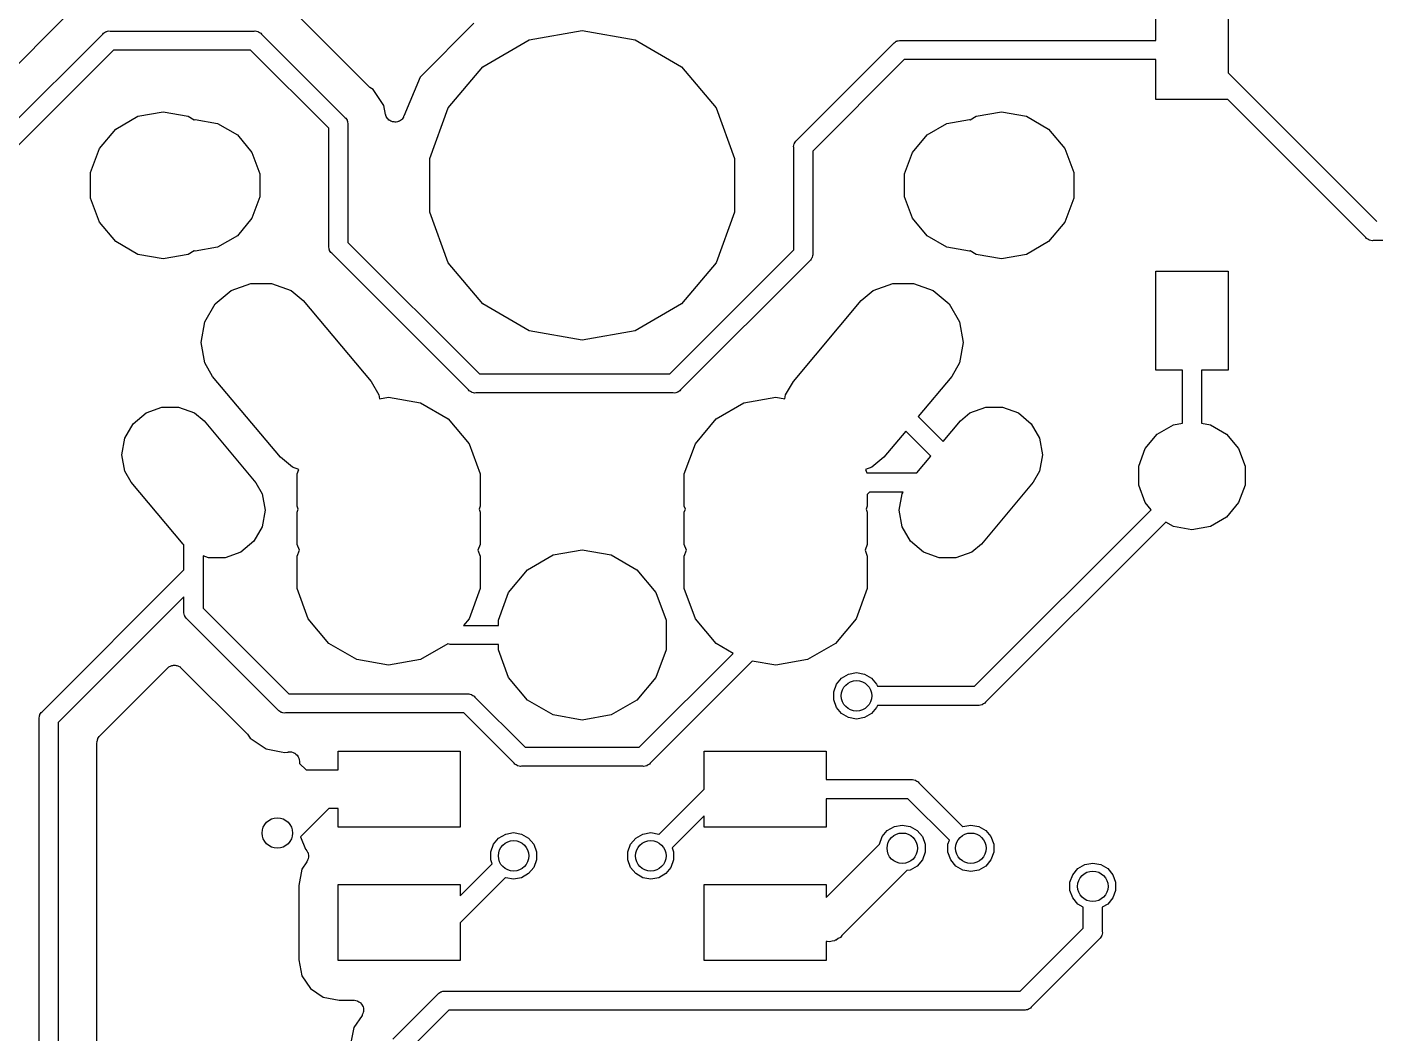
# Model space of a CAD drawing. Extents: x 61 to 194, y -153 to -61.
# Drawn here: x 119.71 to 137.4, y -81.13 to -67.92 of the extents above; entities that cross this region are included whole.
import ezdxf

# ---------------------------------------------------------------- set-up
doc = ezdxf.new("R2010")
doc.units = 0
doc.header["$MEASUREMENT"] = 0
doc.layers.add('BLACK', color=7, linetype='CONTINUOUS')

msp = doc.modelspace()

# ---------------------------------------------------------------- linework, layer by layer
at = {"layer": 'BLACK', "linetype": 'CONTINUOUS'}
for p, q in [((120.299, -67.7053), (119.275, -68.7298)), ((124.195, -68.6995), (123.201, -67.7053)), ((134.525, -68.1), (134.525, -67.575)), ((135.475, -67.575), (135.475, -68.5232)), ((125.579, -67.8738), (124.874, -68.5793)), ((119.448, -69.275), (120.708, -68.0155)), ((120.708, -68.0155), (120.718, -68.0028)), ((120.718, -68.0028), (120.733, -67.9945)), ((120.733, -67.9945), (120.746, -67.985)), ((120.746, -67.985), (120.752, -67.9835)), ((120.752, -67.9835), (120.757, -67.9807)), ((120.757, -67.9807), (120.773, -67.9778)), ((120.773, -67.9778), (120.789, -67.9736)), ((120.789, -67.9736), (120.805, -67.975)), ((120.805, -67.975), (122.695, -67.975)), ((122.695, -67.975), (122.711, -67.9736)), ((122.711, -67.9736), (122.727, -67.9778)), ((122.727, -67.9778), (122.743, -67.9807)), ((122.743, -67.9807), (122.748, -67.9835)), ((122.748, -67.9835), (122.754, -67.985)), ((122.754, -67.985), (122.767, -67.9945)), ((122.767, -67.9945), (122.782, -68.0028)), ((122.782, -68.0028), (122.792, -68.0155)), ((122.792, -68.0155), (123.885, -69.1078)), ((125.695, -68.4443), (126.305, -68.0916)), ((126.305, -68.0916), (127, -67.9691)), ((127, -67.9691), (127.695, -68.0916)), ((127.695, -68.0916), (128.305, -68.4443)), ((131.148, -68.1028), (131.164, -68.0986)), ((131.164, -68.0986), (131.18, -68.1)), ((131.18, -68.1), (134.525, -68.1)), ((120.852, -68.225), (119.592, -69.4845)), ((122.648, -68.225), (120.852, -68.225)), ((123.675, -69.2518), (122.648, -68.225)), ((129.815, -69.4077), (131.083, -68.1405)), ((131.083, -68.1405), (131.093, -68.1278)), ((131.093, -68.1278), (131.108, -68.1195)), ((131.108, -68.1195), (131.121, -68.11)), ((131.121, -68.11), (131.127, -68.1085)), ((131.127, -68.1085), (131.132, -68.1057)), ((131.132, -68.1057), (131.148, -68.1028)), ((125.241, -68.9846), (125.695, -68.4443)), ((128.305, -68.4443), (128.759, -68.9846)), ((131.227, -68.35), (130.025, -69.5518)), ((134.525, -68.35), (131.227, -68.35)), ((134.525, -68.875), (134.525, -68.35)), ((124.874, -68.5793), (124.661, -69.0926)), ((135.475, -68.5232), (137.427, -70.475)), ((124.205, -68.7066), (124.195, -68.6995)), ((124.214, -68.7153), (124.205, -68.7066)), ((124.256, -68.7436), (124.214, -68.7153)), ((124.396, -68.953), (124.256, -68.7436)), ((124.419, -69.0688), (124.396, -68.953)), ((125, -69.6473), (125.241, -68.9846)), ((128.759, -68.9846), (129, -69.6473)), ((135.473, -68.875), (134.525, -68.875)), ((137.283, -70.6845), (135.473, -68.875)), ((120.88, -69.261), (121.17, -69.0935)), ((121.17, -69.0935), (121.5, -69.0353)), ((121.5, -69.0353), (121.83, -69.0935)), ((121.83, -69.0935), (121.909, -69.1389)), ((121.909, -69.1389), (121.92, -69.1369)), ((121.92, -69.1369), (122.215, -69.1889)), ((123.885, -69.1078), (123.897, -69.1184)), ((123.897, -69.1184), (123.906, -69.1328)), ((123.906, -69.1328), (123.915, -69.1464)), ((123.915, -69.1464), (123.916, -69.1517)), ((123.916, -69.1517), (123.919, -69.1566)), ((123.919, -69.1566), (123.922, -69.1729)), ((124.422, -69.0753), (124.419, -69.0688)), ((124.423, -69.0822), (124.422, -69.0753)), ((124.43, -69.0957), (124.423, -69.0822)), ((124.435, -69.1099), (124.43, -69.0957)), ((124.44, -69.1152), (124.435, -69.1099)), ((124.443, -69.1214), (124.44, -69.1152)), ((124.454, -69.1316), (124.443, -69.1214)), ((124.464, -69.1431), (124.454, -69.1316)), ((124.47, -69.1464), (124.464, -69.1431)), ((124.476, -69.1512), (124.47, -69.1464)), ((124.49, -69.157), (124.476, -69.1512)), ((124.503, -69.1643), (124.49, -69.157)), ((124.59, -69.1624), (124.575, -69.1654)), ((124.596, -69.1588), (124.59, -69.1624)), ((124.603, -69.1567), (124.596, -69.1588)), ((124.615, -69.1474), (124.603, -69.1567)), ((124.628, -69.1395), (124.615, -69.1474)), ((124.632, -69.1341), (124.628, -69.1395)), ((124.638, -69.1298), (124.632, -69.1341)), ((124.646, -69.117), (124.638, -69.1298)), ((124.655, -69.1051), (124.646, -69.117)), ((124.657, -69.0985), (124.655, -69.1051)), ((124.661, -69.0926), (124.657, -69.0985)), ((131.785, -69.1889), (132.08, -69.1369)), ((132.08, -69.1369), (132.091, -69.1389)), ((132.091, -69.1389), (132.17, -69.0935)), ((132.17, -69.0935), (132.5, -69.0353)), ((132.5, -69.0353), (132.83, -69.0935)), ((132.83, -69.0935), (133.12, -69.261)), ((120.665, -69.5177), (120.88, -69.261)), ((122.215, -69.1889), (122.475, -69.3388)), ((122.475, -69.3388), (122.667, -69.5684)), ((123.675, -70.7946), (123.675, -69.2518)), ((123.922, -69.1729), (123.926, -69.1889)), ((123.926, -69.1889), (123.925, -69.2054)), ((123.925, -69.2054), (123.925, -70.7482)), ((124.51, -69.1654), (124.503, -69.1643)), ((124.516, -69.168), (124.51, -69.1654)), ((124.532, -69.1687), (124.516, -69.168)), ((124.547, -69.171), (124.532, -69.1687)), ((124.553, -69.1697), (124.547, -69.171)), ((124.56, -69.17), (124.553, -69.1697)), ((124.575, -69.1654), (124.56, -69.17)), ((131.333, -69.5684), (131.525, -69.3388)), ((131.525, -69.3388), (131.785, -69.1889)), ((133.12, -69.261), (133.335, -69.5177)), ((120.55, -69.8325), (120.665, -69.5177)), ((129.774, -69.4889), (129.778, -69.4729)), ((129.775, -69.5054), (129.774, -69.4889)), ((129.775, -70.8482), (129.775, -69.5054)), ((129.778, -69.4729), (129.781, -69.4566)), ((129.781, -69.4566), (129.784, -69.4518)), ((129.784, -69.4518), (129.785, -69.4464)), ((129.785, -69.4464), (129.794, -69.4328)), ((129.794, -69.4328), (129.803, -69.4184)), ((129.803, -69.4184), (129.815, -69.4077)), ((133.335, -69.5177), (133.45, -69.8325)), ((122.667, -69.5684), (122.77, -69.8501)), ((125, -70.3527), (125, -69.6473)), ((129, -69.6473), (129, -70.3527)), ((130.025, -69.5518), (130.025, -70.8946)), ((131.23, -69.8501), (131.333, -69.5684)), ((120.55, -70.1675), (120.55, -69.8325)), ((122.77, -69.8501), (122.77, -70.1499)), ((131.23, -70.1499), (131.23, -69.8501)), ((133.45, -69.8325), (133.45, -70.1675)), ((120.665, -70.4823), (120.55, -70.1675)), ((122.77, -70.1499), (122.667, -70.4316)), ((131.333, -70.4316), (131.23, -70.1499)), ((133.45, -70.1675), (133.335, -70.4823)), ((125.241, -71.0154), (125, -70.3527)), ((129, -70.3527), (128.759, -71.0154)), ((120.88, -70.739), (120.665, -70.4823)), ((122.667, -70.4316), (122.475, -70.6612)), ((131.525, -70.6612), (131.333, -70.4316)), ((133.335, -70.4823), (133.12, -70.739)), ((121.17, -70.9065), (120.88, -70.739)), ((122.475, -70.6612), (122.215, -70.8111)), ((123.925, -70.7482), (125.652, -72.475)), ((131.785, -70.8111), (131.525, -70.6612)), ((133.12, -70.739), (132.83, -70.9065)), ((137.293, -70.6972), (137.283, -70.6845)), ((137.308, -70.7055), (137.293, -70.6972)), ((137.321, -70.715), (137.308, -70.7055)), ((137.327, -70.7165), (137.321, -70.715)), ((137.332, -70.7193), (137.327, -70.7165)), ((137.348, -70.7222), (137.332, -70.7193)), ((137.364, -70.7264), (137.348, -70.7222)), ((137.38, -70.725), (137.364, -70.7264)), ((142.148, -70.725), (137.38, -70.725)), ((121.5, -70.9647), (121.17, -70.9065)), ((121.83, -70.9065), (121.5, -70.9647)), ((121.909, -70.8611), (121.83, -70.9065)), ((121.92, -70.8631), (121.909, -70.8611)), ((122.215, -70.8111), (121.92, -70.8631)), ((123.674, -70.8111), (123.675, -70.7946)), ((123.678, -70.8271), (123.674, -70.8111)), ((123.681, -70.8434), (123.678, -70.8271)), ((123.684, -70.8482), (123.681, -70.8434)), ((123.685, -70.8536), (123.684, -70.8482)), ((123.694, -70.8672), (123.685, -70.8536)), ((123.703, -70.8816), (123.694, -70.8672)), ((123.715, -70.8923), (123.703, -70.8816)), ((125.508, -72.6845), (123.715, -70.8923)), ((128.148, -72.475), (129.775, -70.8482)), ((130.022, -70.9271), (130.019, -70.9434)), ((130.026, -70.9111), (130.022, -70.9271)), ((130.025, -70.8946), (130.026, -70.9111)), ((132.08, -70.8631), (131.785, -70.8111)), ((132.091, -70.8611), (132.08, -70.8631)), ((132.17, -70.9065), (132.091, -70.8611)), ((132.5, -70.9647), (132.17, -70.9065)), ((132.83, -70.9065), (132.5, -70.9647)), ((125.695, -71.5557), (125.241, -71.0154)), ((129.985, -70.9922), (128.292, -72.6845)), ((128.759, -71.0154), (128.305, -71.5557)), ((129.997, -70.9816), (129.985, -70.9922)), ((130.006, -70.9672), (129.997, -70.9816)), ((130.015, -70.9536), (130.006, -70.9672)), ((130.016, -70.9483), (130.015, -70.9536)), ((130.019, -70.9434), (130.016, -70.9483)), ((122.395, -71.3797), (122.652, -71.2862)), ((122.652, -71.2862), (122.925, -71.2862)), ((122.925, -71.2862), (123.182, -71.3797)), ((130.818, -71.3797), (131.075, -71.2862)), ((131.075, -71.2862), (131.348, -71.2862)), ((131.348, -71.2862), (131.605, -71.3797)), ((134.525, -72.425), (134.525, -71.125)), ((134.525, -71.125), (135.475, -71.125)), ((135.475, -71.125), (135.475, -72.425)), ((122.185, -71.5554), (122.395, -71.3797)), ((123.182, -71.3797), (123.338, -71.5111)), ((130.662, -71.5111), (130.818, -71.3797)), ((131.605, -71.3797), (131.815, -71.5554)), ((122.049, -71.7921), (122.185, -71.5554)), ((123.338, -71.5111), (124.229, -72.5726)), ((126.305, -71.9084), (125.695, -71.5557)), ((128.305, -71.5557), (127.695, -71.9084)), ((129.771, -72.5726), (130.662, -71.5111)), ((131.815, -71.5554), (131.951, -71.7921)), ((122.001, -72.0612), (122.049, -71.7921)), ((131.951, -71.7921), (131.999, -72.0612)), ((127, -72.0309), (126.305, -71.9084)), ((127.695, -71.9084), (127, -72.0309)), ((122.049, -72.3304), (122.001, -72.0612)), ((131.999, -72.0612), (131.951, -72.3304)), ((122.151, -72.5074), (122.049, -72.3304)), ((131.951, -72.3304), (131.849, -72.5074)), ((123.042, -73.5689), (122.151, -72.5074)), ((125.652, -72.475), (128.148, -72.475)), ((131.849, -72.5074), (131.409, -73.032)), ((134.875, -72.425), (134.525, -72.425)), ((134.875, -73.1228), (134.875, -72.425)), ((135.475, -72.425), (135.125, -72.425)), ((135.125, -72.425), (135.125, -73.1228)), ((124.229, -72.5726), (124.331, -72.7496)), ((125.518, -72.6972), (125.508, -72.6845)), ((125.533, -72.7055), (125.518, -72.6972)), ((128.282, -72.6972), (128.267, -72.7055)), ((128.292, -72.6845), (128.282, -72.6972)), ((129.669, -72.7496), (129.771, -72.5726)), ((124.331, -72.7496), (124.341, -72.8025)), ((124.341, -72.8025), (124.46, -72.7815)), ((124.46, -72.7815), (124.877, -72.855)), ((124.877, -72.855), (125.243, -73.0666)), ((125.546, -72.715), (125.533, -72.7055)), ((125.552, -72.7165), (125.546, -72.715)), ((125.557, -72.7193), (125.552, -72.7165)), ((125.573, -72.7222), (125.557, -72.7193)), ((125.589, -72.7264), (125.573, -72.7222)), ((125.605, -72.725), (125.589, -72.7264)), ((128.195, -72.725), (125.605, -72.725)), ((128.211, -72.7264), (128.195, -72.725)), ((128.227, -72.7222), (128.211, -72.7264)), ((128.243, -72.7193), (128.227, -72.7222)), ((128.248, -72.7165), (128.243, -72.7193)), ((128.254, -72.715), (128.248, -72.7165)), ((128.267, -72.7055), (128.254, -72.715)), ((128.757, -73.0666), (129.123, -72.855)), ((129.123, -72.855), (129.54, -72.7815)), ((129.54, -72.7815), (129.659, -72.8025)), ((129.659, -72.8025), (129.669, -72.7496)), ((121.109, -73.1282), (121.277, -72.9865)), ((121.277, -72.9865), (121.484, -72.9111)), ((121.484, -72.9111), (121.705, -72.9111)), ((121.705, -72.9111), (121.912, -72.9865)), ((121.912, -72.9865), (122.038, -73.0925)), ((131.409, -73.032), (131.737, -73.3602)), ((131.962, -73.0925), (132.088, -72.9865)), ((132.088, -72.9865), (132.295, -72.9111)), ((132.295, -72.9111), (132.516, -72.9111)), ((132.516, -72.9111), (132.723, -72.9865)), ((132.723, -72.9865), (132.891, -73.1282)), ((120.998, -73.3191), (121.109, -73.1282)), ((122.038, -73.0925), (122.719, -73.904)), ((125.243, -73.0666), (125.515, -73.3907)), ((128.485, -73.3907), (128.757, -73.0666)), ((131.248, -73.2243), (130.958, -73.5689)), ((131.576, -73.5525), (131.248, -73.2243)), ((131.737, -73.3602), (131.962, -73.0925)), ((132.891, -73.1282), (133.002, -73.3191)), ((134.544, -73.2667), (134.757, -73.1435)), ((134.757, -73.1435), (134.875, -73.1228)), ((135.125, -73.1228), (135.243, -73.1435)), ((135.243, -73.1435), (135.456, -73.2667)), ((120.96, -73.5361), (120.998, -73.3191)), ((125.515, -73.3907), (125.66, -73.7884)), ((128.34, -73.7884), (128.485, -73.3907)), ((133.002, -73.3191), (133.04, -73.5361)), ((134.386, -73.4554), (134.544, -73.2667)), ((135.456, -73.2667), (135.614, -73.4554)), ((120.998, -73.7532), (120.96, -73.5361)), ((123.198, -73.7003), (123.042, -73.5689)), ((130.958, -73.5689), (130.802, -73.7003)), ((131.389, -73.775), (131.576, -73.5525)), ((133.04, -73.5361), (133.002, -73.7532)), ((134.302, -73.6868), (134.386, -73.4554)), ((135.614, -73.4554), (135.698, -73.6868)), ((121.081, -73.896), (120.998, -73.7532)), ((123.281, -73.7304), (123.198, -73.7003)), ((123.26, -73.7884), (123.281, -73.7304)), ((130.802, -73.7003), (130.719, -73.7304)), ((130.719, -73.7304), (130.735, -73.775)), ((133.002, -73.7532), (132.919, -73.896)), ((134.302, -73.9332), (134.302, -73.6868)), ((135.698, -73.6868), (135.698, -73.9332)), ((121.762, -74.7075), (121.081, -73.896)), ((122.719, -73.904), (122.802, -74.0468)), ((123.26, -74.2116), (123.26, -73.7884)), ((125.66, -73.7884), (125.66, -74.2116)), ((128.34, -74.2116), (128.34, -73.7884)), ((130.735, -73.775), (131.389, -73.775)), ((132.919, -73.896), (132.238, -74.7075)), ((134.386, -74.1646), (134.302, -73.9332)), ((135.698, -73.9332), (135.614, -74.1646)), ((122.802, -74.0468), (122.84, -74.2639)), ((130.772, -74.025), (130.74, -74.0568)), ((130.74, -74.0568), (130.74, -74.2116)), ((131.211, -74.025), (130.772, -74.025)), ((131.16, -74.2639), (131.198, -74.0468)), ((131.198, -74.0468), (131.211, -74.025)), ((122.84, -74.2639), (122.802, -74.4809)), ((123.274, -74.25), (123.26, -74.2116)), ((123.26, -74.2884), (123.274, -74.25)), ((123.26, -74.7116), (123.26, -74.2884)), ((125.66, -74.2116), (125.646, -74.25)), ((125.646, -74.25), (125.66, -74.2884)), ((125.66, -74.2884), (125.66, -74.7116)), ((128.354, -74.25), (128.34, -74.2116)), ((128.34, -74.2884), (128.354, -74.25)), ((128.34, -74.7116), (128.34, -74.2884)), ((130.74, -74.2116), (130.726, -74.25)), ((130.726, -74.25), (130.74, -74.2884)), ((130.74, -74.2884), (130.74, -74.7116)), ((131.198, -74.4809), (131.16, -74.2639)), ((132.148, -76.575), (134.465, -74.2586)), ((134.465, -74.2586), (134.386, -74.1646)), ((135.614, -74.1646), (135.456, -74.3533)), ((134.658, -74.419), (132.292, -76.7845)), ((134.757, -74.4765), (134.658, -74.419)), ((135.456, -74.3533), (135.243, -74.4765)), ((122.802, -74.4809), (122.691, -74.6718)), ((131.309, -74.6718), (131.198, -74.4809)), ((135, -74.5193), (134.757, -74.4765)), ((135.243, -74.4765), (135, -74.5193)), ((121.775, -74.7187), (121.762, -74.7075)), ((121.775, -75.0482), (121.775, -74.7187)), ((122.523, -74.8135), (122.316, -74.8889)), ((122.691, -74.6718), (122.523, -74.8135)), ((123.289, -74.79), (123.26, -74.7116)), ((123.26, -74.8684), (123.289, -74.79)), ((125.66, -74.7116), (125.631, -74.79)), ((125.631, -74.79), (125.66, -74.8684)), ((126.618, -74.8504), (127, -74.783)), ((127, -74.783), (127.382, -74.8504)), ((128.369, -74.79), (128.34, -74.7116)), ((128.34, -74.8684), (128.369, -74.79)), ((130.74, -74.7116), (130.711, -74.79)), ((130.711, -74.79), (130.74, -74.8684)), ((131.477, -74.8135), (131.309, -74.6718)), ((131.684, -74.8889), (131.477, -74.8135)), ((132.112, -74.8135), (131.905, -74.8889)), ((132.238, -74.7075), (132.112, -74.8135)), ((122.095, -74.8889), (122.025, -74.8633)), ((122.025, -74.8633), (122.025, -75.0946)), ((122.316, -74.8889), (122.095, -74.8889)), ((123.26, -75.2916), (123.26, -74.8684)), ((125.66, -74.8684), (125.66, -75.2916)), ((126.282, -75.0444), (126.618, -74.8504)), ((127.382, -74.8504), (127.718, -75.0444)), ((128.34, -75.2916), (128.34, -74.8684)), ((130.74, -74.8684), (130.74, -75.2916)), ((131.905, -74.8889), (131.684, -74.8889)), ((119.915, -76.9077), (121.775, -75.0482)), ((122.025, -75.0946), (122.026, -75.1111)), ((122.026, -75.1111), (122.025, -75.1165)), ((122.025, -75.1165), (122.025, -75.5482)), ((126.033, -75.3415), (126.282, -75.0444)), ((127.718, -75.0444), (127.967, -75.3415)), ((123.405, -75.6893), (123.26, -75.2916)), ((125.66, -75.2916), (125.515, -75.6893)), ((125.9, -75.706), (126.033, -75.3415)), ((127.967, -75.3415), (128.1, -75.706)), ((128.485, -75.6893), (128.34, -75.2916)), ((130.74, -75.2916), (130.595, -75.6893)), ((121.775, -75.4018), (120.125, -77.0518)), ((121.775, -75.5946), (121.775, -75.4018)), ((121.774, -75.6111), (121.775, -75.5946)), ((121.778, -75.6271), (121.774, -75.6111)), ((121.781, -75.6434), (121.778, -75.6271)), ((121.784, -75.6482), (121.781, -75.6434)), ((121.785, -75.6536), (121.784, -75.6482)), ((121.794, -75.6672), (121.785, -75.6536)), ((121.803, -75.6816), (121.794, -75.6672)), ((121.815, -75.6923), (121.803, -75.6816)), ((123.008, -76.8845), (121.815, -75.6923)), ((122.025, -75.5482), (123.152, -76.675)), ((123.677, -76.0134), (123.405, -75.6893)), ((125.515, -75.6893), (125.443, -75.775)), ((125.9, -75.775), (125.9, -75.706)), ((128.1, -75.706), (128.1, -76.094)), ((128.757, -76.0134), (128.485, -75.6893)), ((130.595, -75.6893), (130.323, -76.0134)), ((125.443, -75.775), (125.9, -75.775)), ((124.043, -76.225), (123.677, -76.0134)), ((125.235, -76.0183), (124.877, -76.225)), ((125.237, -76.0193), (125.235, -76.0183)), ((125.253, -76.0222), (125.237, -76.0193)), ((125.269, -76.0264), (125.253, -76.0222)), ((125.285, -76.025), (125.269, -76.0264)), ((125.9, -76.025), (125.285, -76.025)), ((125.9, -76.094), (125.9, -76.025)), ((128.981, -76.1427), (128.757, -76.0134)), ((130.323, -76.0134), (129.957, -76.225)), ((124.46, -76.2985), (124.043, -76.225)), ((124.877, -76.225), (124.46, -76.2985)), ((126.033, -76.4585), (125.9, -76.094)), ((127.748, -77.375), (128.981, -76.1427)), ((128.1, -76.094), (127.967, -76.4585)), ((129.957, -76.225), (129.54, -76.2985)), ((120.67, -77.225), (121.56, -76.335)), ((121.56, -76.335), (121.569, -76.3286)), ((121.569, -76.3286), (121.577, -76.3208)), ((121.577, -76.3208), (121.587, -76.3161)), ((121.587, -76.3161), (121.596, -76.3097)), ((121.596, -76.3097), (121.607, -76.3068)), ((121.607, -76.3068), (121.617, -76.3021)), ((121.617, -76.3021), (121.628, -76.3012)), ((121.628, -76.3012), (121.639, -76.2983)), ((121.639, -76.2983), (121.65, -76.2993)), ((121.65, -76.2993), (121.661, -76.2983)), ((121.661, -76.2983), (121.672, -76.3012)), ((121.672, -76.3012), (121.683, -76.3021)), ((121.683, -76.3021), (121.693, -76.3068)), ((121.693, -76.3068), (121.704, -76.3097)), ((121.704, -76.3097), (121.713, -76.3161)), ((121.713, -76.3161), (121.723, -76.3208)), ((121.723, -76.3208), (121.731, -76.3286)), ((121.731, -76.3286), (121.74, -76.335)), ((121.74, -76.335), (122.599, -77.1947)), ((129.232, -76.2443), (127.892, -77.5845)), ((129.54, -76.2985), (129.232, -76.2443)), ((130.404, -76.4666), (130.496, -76.4137)), ((130.496, -76.4137), (130.6, -76.3954)), ((130.6, -76.3954), (130.704, -76.4137)), ((130.704, -76.4137), (130.796, -76.4666)), ((126.282, -76.7556), (126.033, -76.4585)), ((127.967, -76.4585), (127.718, -76.7556)), ((130.3, -76.6471), (130.336, -76.5477)), ((130.336, -76.5477), (130.404, -76.4666)), ((130.796, -76.4666), (130.864, -76.5477)), ((130.864, -76.5477), (130.874, -76.575)), ((130.874, -76.575), (132.148, -76.575)), ((123.152, -76.675), (125.495, -76.675)), ((125.495, -76.675), (125.511, -76.6736)), ((125.511, -76.6736), (125.527, -76.6778)), ((125.527, -76.6778), (125.543, -76.6807)), ((125.543, -76.6807), (125.548, -76.6835)), ((125.548, -76.6835), (125.554, -76.685)), ((125.554, -76.685), (125.567, -76.6945)), ((125.567, -76.6945), (125.582, -76.7028)), ((125.582, -76.7028), (125.592, -76.7155)), ((125.592, -76.7155), (126.252, -77.375)), ((126.618, -76.9496), (126.282, -76.7556)), ((127.718, -76.7556), (127.382, -76.9496)), ((130.3, -76.7529), (130.3, -76.6471)), ((130.336, -76.8523), (130.3, -76.7529)), ((119.884, -76.9518), (119.885, -76.9464)), ((119.885, -76.9464), (119.894, -76.9328)), ((119.894, -76.9328), (119.903, -76.9184)), ((119.903, -76.9184), (119.915, -76.9077)), ((123.018, -76.8972), (123.008, -76.8845)), ((123.033, -76.9055), (123.018, -76.8972)), ((123.046, -76.915), (123.033, -76.9055)), ((123.052, -76.9165), (123.046, -76.915)), ((123.057, -76.9193), (123.052, -76.9165)), ((123.073, -76.9222), (123.057, -76.9193)), ((123.089, -76.9264), (123.073, -76.9222)), ((123.105, -76.925), (123.089, -76.9264)), ((125.448, -76.925), (123.105, -76.925)), ((126.108, -77.5845), (125.448, -76.925)), ((130.404, -76.9334), (130.336, -76.8523)), ((130.496, -76.9863), (130.404, -76.9334)), ((130.796, -76.9334), (130.704, -76.9863)), ((130.864, -76.8523), (130.796, -76.9334)), ((130.874, -76.825), (130.864, -76.8523)), ((132.195, -76.825), (130.874, -76.825)), ((132.211, -76.8264), (132.195, -76.825)), ((132.227, -76.8222), (132.211, -76.8264)), ((132.243, -76.8193), (132.227, -76.8222)), ((132.248, -76.8165), (132.243, -76.8193)), ((132.254, -76.815), (132.248, -76.8165)), ((132.267, -76.8055), (132.254, -76.815)), ((132.282, -76.7972), (132.267, -76.8055)), ((132.292, -76.7845), (132.282, -76.7972)), ((119.874, -76.9889), (119.878, -76.9729)), ((119.875, -77.0054), (119.874, -76.9889)), ((119.875, -90.9945), (119.875, -77.0054)), ((119.878, -76.9729), (119.881, -76.9566)), ((119.881, -76.9566), (119.884, -76.9518)), ((120.125, -77.0518), (120.125, -90.9482)), ((127, -77.017), (126.618, -76.9496)), ((127.382, -76.9496), (127, -77.017)), ((130.6, -77.0046), (130.496, -76.9863)), ((130.704, -76.9863), (130.6, -77.0046)), ((120.633, -77.3037), (120.638, -77.2877)), ((120.638, -77.2877), (120.641, -77.2714)), ((120.641, -77.2714), (120.643, -77.2665)), ((120.643, -77.2665), (120.645, -77.2611)), ((120.645, -77.2611), (120.654, -77.2475)), ((120.654, -77.2475), (120.663, -77.2332)), ((120.663, -77.2332), (120.667, -77.2296)), ((120.667, -77.2296), (120.67, -77.225)), ((122.599, -77.1947), (122.607, -77.2049)), ((122.607, -77.2049), (122.615, -77.2139)), ((122.615, -77.2139), (122.644, -77.2564)), ((122.644, -77.2564), (122.853, -77.3963)), ((120.634, -77.3093), (120.633, -77.3037)), ((120.633, -77.3148), (120.634, -77.3093)), ((120.633, -84.2966), (120.633, -77.3148)), ((122.853, -77.3963), (123.05, -77.4354)), ((123.05, -77.4354), (123.05, -77.4354)), ((123.05, -77.4354), (123.1, -77.4454)), ((123.1, -77.4454), (123.14, -77.4374)), ((123.14, -77.4374), (123.142, -77.4374)), ((123.142, -77.4374), (123.143, -77.4369)), ((123.143, -77.4369), (123.164, -77.4369)), ((123.164, -77.4369), (123.184, -77.4364)), ((123.184, -77.4364), (123.186, -77.4369)), ((123.186, -77.4369), (123.187, -77.4369)), ((123.187, -77.4369), (123.206, -77.444)), ((123.206, -77.444), (123.226, -77.4506)), ((123.226, -77.4506), (123.227, -77.4515)), ((123.227, -77.4515), (123.228, -77.452)), ((123.228, -77.452), (123.244, -77.4653)), ((123.244, -77.4653), (123.26, -77.4782)), ((123.8, -77.671), (123.8, -77.425)), ((123.8, -77.425), (125.4, -77.425)), ((125.4, -77.425), (125.4, -78.425)), ((126.252, -77.375), (127.748, -77.375)), ((128.6, -77.9232), (128.6, -77.425)), ((128.6, -77.425), (130.2, -77.425)), ((130.2, -77.425), (130.2, -77.8)), ((123.26, -77.4782), (123.261, -77.4794)), ((123.261, -77.4794), (123.262, -77.4803)), ((123.262, -77.4803), (123.273, -77.4983)), ((123.273, -77.4983), (123.283, -77.5159)), ((123.283, -77.5159), (123.284, -77.5173)), ((123.284, -77.5173), (123.284, -77.5185)), ((123.284, -77.5185), (123.288, -77.5389)), ((123.288, -77.5389), (123.292, -77.5592)), ((123.292, -77.5592), (123.292, -77.5606)), ((123.292, -77.5606), (123.292, -77.562)), ((123.292, -77.562), (123.292, -77.5866)), ((123.292, -77.5866), (123.376, -77.671)), ((126.118, -77.5972), (126.108, -77.5845)), ((126.133, -77.6055), (126.118, -77.5972)), ((126.146, -77.615), (126.133, -77.6055)), ((126.152, -77.6165), (126.146, -77.615)), ((126.157, -77.6193), (126.152, -77.6165)), ((126.173, -77.6222), (126.157, -77.6193)), ((126.189, -77.6264), (126.173, -77.6222)), ((126.205, -77.625), (126.189, -77.6264)), ((127.795, -77.625), (126.205, -77.625)), ((127.811, -77.6264), (127.795, -77.625)), ((127.827, -77.6222), (127.811, -77.6264)), ((127.843, -77.6193), (127.827, -77.6222)), ((127.848, -77.6165), (127.843, -77.6193)), ((127.854, -77.615), (127.848, -77.6165)), ((127.867, -77.6055), (127.854, -77.615)), ((127.882, -77.5972), (127.867, -77.6055)), ((127.892, -77.5845), (127.882, -77.5972)), ((123.376, -77.671), (123.8, -77.671)), ((130.2, -77.8), (131.32, -77.8)), ((131.32, -77.8), (131.336, -77.7986)), ((131.336, -77.7986), (131.352, -77.8028)), ((131.352, -77.8028), (131.368, -77.8057)), ((131.368, -77.8057), (131.373, -77.8085)), ((131.373, -77.8085), (131.379, -77.81)), ((131.379, -77.81), (131.392, -77.8195)), ((131.392, -77.8195), (131.407, -77.8278)), ((131.407, -77.8278), (131.417, -77.8405)), ((128.008, -78.5157), (128.6, -77.9232)), ((131.417, -77.8405), (131.992, -78.4157)), ((123.675, -78.179), (123.302, -78.5512)), ((123.8, -78.179), (123.675, -78.179)), ((123.8, -78.425), (123.8, -78.179)), ((131.273, -78.05), (130.2, -78.05)), ((130.2, -78.05), (130.2, -78.425)), ((131.819, -78.5955), (131.273, -78.05)), ((128.6, -78.2768), (128.181, -78.6955)), ((128.6, -78.425), (128.6, -78.2768)), ((125.4, -78.425), (123.8, -78.425)), ((125.904, -78.5666), (125.996, -78.5137)), ((125.996, -78.5137), (126.1, -78.4954)), ((126.1, -78.4954), (126.204, -78.5137)), ((126.204, -78.5137), (126.296, -78.5666)), ((127.704, -78.5666), (127.796, -78.5137)), ((127.796, -78.5137), (127.9, -78.4954)), ((127.9, -78.4954), (128.004, -78.5137)), ((128.004, -78.5137), (128.008, -78.5157)), ((130.2, -78.425), (128.6, -78.425)), ((130.936, -78.5477), (131.004, -78.4666)), ((131.004, -78.4666), (131.096, -78.4137)), ((131.096, -78.4137), (131.2, -78.3954)), ((131.2, -78.3954), (131.304, -78.4137)), ((131.304, -78.4137), (131.396, -78.4666)), ((131.396, -78.4666), (131.464, -78.5477)), ((131.992, -78.4157), (131.996, -78.4137)), ((131.996, -78.4137), (132.1, -78.3954)), ((132.1, -78.3954), (132.204, -78.4137)), ((132.204, -78.4137), (132.296, -78.4666)), ((132.296, -78.4666), (132.364, -78.5477)), ((123.302, -78.5512), (123.369, -78.7128)), ((123.369, -78.7128), (123.373, -78.7161)), ((125.8, -78.7471), (125.836, -78.6477)), ((125.836, -78.6477), (125.904, -78.5666)), ((126.296, -78.5666), (126.364, -78.6477)), ((126.364, -78.6477), (126.4, -78.7471)), ((127.6, -78.7471), (127.636, -78.6477)), ((127.636, -78.6477), (127.704, -78.5666)), ((128.181, -78.6955), (128.2, -78.7471)), ((130.2, -79.3464), (130.9, -78.6461)), ((130.9, -78.6461), (130.936, -78.5477)), ((131.464, -78.5477), (131.5, -78.6471)), ((131.5, -78.6471), (131.5, -78.7529)), ((131.8, -78.6471), (131.819, -78.5955)), ((131.8, -78.7529), (131.8, -78.6471)), ((132.364, -78.5477), (132.4, -78.6471)), ((132.4, -78.6471), (132.4, -78.7529)), ((123.388, -78.8765), (123.321, -78.9768)), ((123.373, -78.7161), (123.385, -78.7331)), ((123.385, -78.7331), (123.397, -78.7498)), ((123.397, -78.8576), (123.388, -78.8765)), ((123.397, -78.7498), (123.397, -78.7511)), ((123.397, -78.7511), (123.398, -78.7523)), ((123.406, -78.8388), (123.397, -78.8576)), ((123.398, -78.7523), (123.403, -78.7722)), ((123.403, -78.7722), (123.409, -78.7921)), ((123.408, -78.8155), (123.406, -78.8361)), ((123.406, -78.8361), (123.406, -78.8374)), ((123.406, -78.8374), (123.406, -78.8388)), ((123.409, -78.7949), (123.408, -78.8155)), ((123.409, -78.7921), (123.409, -78.7935)), ((123.409, -78.7935), (123.409, -78.7949)), ((125.8, -78.8529), (125.8, -78.7471)), ((125.819, -78.9045), (125.8, -78.8529)), ((126.4, -78.8529), (126.364, -78.9523)), ((126.4, -78.7471), (126.4, -78.8529)), ((127.6, -78.8529), (127.6, -78.7471)), ((127.636, -78.9523), (127.6, -78.8529)), ((128.2, -78.8529), (128.164, -78.9523)), ((128.2, -78.7471), (128.2, -78.8529)), ((131.464, -78.8523), (131.396, -78.9334)), ((131.5, -78.7529), (131.464, -78.8523)), ((131.836, -78.8523), (131.8, -78.7529)), ((131.904, -78.9334), (131.836, -78.8523)), ((132.364, -78.8523), (132.296, -78.9334)), ((132.4, -78.7529), (132.364, -78.8523)), ((123.321, -78.9768), (123.28, -79.1875)), ((125.4, -79.3232), (125.819, -78.9045)), ((126.296, -79.0334), (126.204, -79.0863)), ((126.364, -78.9523), (126.296, -79.0334)), ((127.704, -79.0334), (127.636, -78.9523)), ((127.796, -79.0863), (127.704, -79.0334)), ((128.096, -79.0334), (128.004, -79.0863)), ((128.164, -78.9523), (128.096, -79.0334)), ((131.259, -78.9942), (130.409, -79.8441)), ((131.304, -78.9863), (131.259, -78.9942)), ((131.396, -78.9334), (131.304, -78.9863)), ((131.996, -78.9863), (131.904, -78.9334)), ((132.1, -79.0046), (131.996, -78.9863)), ((132.204, -78.9863), (132.1, -79.0046)), ((132.296, -78.9334), (132.204, -78.9863)), ((133.4, -79.1471), (133.436, -79.0477)), ((133.436, -79.0477), (133.504, -78.9666)), ((133.504, -78.9666), (133.596, -78.9137)), ((133.596, -78.9137), (133.7, -78.8954)), ((133.7, -78.8954), (133.804, -78.9137)), ((133.804, -78.9137), (133.896, -78.9666)), ((133.896, -78.9666), (133.964, -79.0477)), ((133.964, -79.0477), (134, -79.1471)), ((123.28, -79.1875), (123.28, -80.1625)), ((123.8, -80.175), (123.8, -79.175)), ((123.8, -79.175), (125.4, -79.175)), ((125.992, -79.0843), (125.4, -79.6768)), ((125.4, -79.175), (125.4, -79.3232)), ((125.996, -79.0863), (125.992, -79.0843)), ((126.1, -79.1046), (125.996, -79.0863)), ((126.204, -79.0863), (126.1, -79.1046)), ((127.9, -79.1046), (127.796, -79.0863)), ((128.004, -79.0863), (127.9, -79.1046)), ((128.6, -80.175), (128.6, -79.175)), ((128.6, -79.175), (130.2, -79.175)), ((130.2, -79.175), (130.2, -79.3464)), ((133.4, -79.2529), (133.4, -79.1471)), ((134, -79.1471), (134, -79.2529)), ((133.436, -79.3523), (133.4, -79.2529)), ((133.504, -79.4334), (133.436, -79.3523)), ((133.964, -79.3523), (133.896, -79.4334)), ((134, -79.2529), (133.964, -79.3523)), ((133.575, -79.4742), (133.504, -79.4334)), ((133.575, -79.7482), (133.575, -79.4742)), ((133.896, -79.4334), (133.825, -79.4742)), ((133.825, -79.4742), (133.825, -79.7946)), ((125.4, -79.6768), (125.4, -80.175)), ((132.748, -80.575), (133.575, -79.7482)), ((130.214, -79.925), (130.2, -79.925)), ((130.2, -79.925), (130.2, -80.175)), ((130.247, -79.9279), (130.214, -79.925)), ((130.279, -79.9193), (130.247, -79.9279)), ((130.312, -79.9135), (130.279, -79.9193)), ((130.321, -79.908), (130.312, -79.9135)), ((130.332, -79.9051), (130.321, -79.908)), ((130.359, -79.886), (130.332, -79.9051)), ((130.388, -79.8695), (130.359, -79.886)), ((130.409, -79.8441), (130.388, -79.8695)), ((133.785, -79.8922), (132.892, -80.7845)), ((133.797, -79.8816), (133.785, -79.8922)), ((133.806, -79.8672), (133.797, -79.8816)), ((133.815, -79.8536), (133.806, -79.8672)), ((133.816, -79.8482), (133.815, -79.8536)), ((133.819, -79.8434), (133.816, -79.8482)), ((133.822, -79.8271), (133.819, -79.8434)), ((133.826, -79.8111), (133.822, -79.8271)), ((133.825, -79.7946), (133.826, -79.8111)), ((123.28, -80.1625), (123.321, -80.3732)), ((125.4, -80.175), (123.8, -80.175)), ((130.2, -80.175), (128.6, -80.175)), ((123.321, -80.3732), (123.434, -80.5412)), ((123.434, -80.5412), (123.602, -80.6535)), ((123.602, -80.6535), (123.813, -80.6954)), ((124.515, -81.2077), (125.108, -80.6155)), ((125.108, -80.6155), (125.118, -80.6028)), ((125.118, -80.6028), (125.133, -80.5945)), ((125.133, -80.5945), (125.146, -80.585)), ((125.146, -80.585), (125.152, -80.5835)), ((125.152, -80.5835), (125.157, -80.5807)), ((125.157, -80.5807), (125.173, -80.5778)), ((125.173, -80.5778), (125.189, -80.5736)), ((125.189, -80.5736), (125.205, -80.575)), ((125.205, -80.575), (132.748, -80.575)), ((123.813, -80.6954), (124.005, -80.6954)), ((124.005, -80.6954), (124.009, -80.6962)), ((124.009, -80.6962), (124.013, -80.6957)), ((124.013, -80.6957), (124.031, -80.7)), ((124.031, -80.7), (124.048, -80.7031)), ((124.048, -80.7031), (124.052, -80.7052)), ((124.052, -80.7052), (124.056, -80.7062)), ((124.056, -80.7062), (124.071, -80.7162)), ((124.071, -80.7162), (124.087, -80.7252)), ((124.087, -80.7252), (124.089, -80.7284)), ((124.089, -80.7284), (124.093, -80.7307)), ((124.093, -80.7307), (124.103, -80.7452)), ((124.103, -80.7452), (124.115, -80.7589)), ((124.115, -80.7589), (124.116, -80.7629)), ((124.116, -80.7629), (124.119, -80.7663)), ((124.119, -80.7663), (124.124, -80.7835)), ((124.124, -80.7835), (124.13, -80.8004)), ((124.13, -80.8004), (124.13, -80.8046)), ((124.13, -80.8046), (124.131, -80.8086)), ((124.131, -80.8086), (124.13, -80.8265)), ((124.13, -80.8265), (124.13, -80.8445)), ((125.252, -80.825), (124.725, -81.3518)), ((132.795, -80.825), (125.252, -80.825)), ((132.811, -80.8264), (132.795, -80.825)), ((132.827, -80.8222), (132.811, -80.8264)), ((132.843, -80.8193), (132.827, -80.8222)), ((132.848, -80.8165), (132.843, -80.8193)), ((132.854, -80.815), (132.848, -80.8165)), ((132.867, -80.8055), (132.854, -80.815)), ((132.882, -80.7972), (132.867, -80.8055)), ((132.892, -80.7845), (132.882, -80.7972)), ((124.111, -80.893), (124.004, -81.053)), ((124.112, -80.8892), (124.111, -80.893)), ((124.115, -80.8859), (124.112, -80.8892)), ((124.121, -80.8691), (124.115, -80.8859)), ((124.128, -80.8526), (124.121, -80.8691)), ((124.129, -80.8484), (124.128, -80.8526)), ((124.13, -80.8445), (124.129, -80.8484)), ((124.004, -81.053), (123.965, -81.2499))]:
    msp.add_line(p, q, dxfattribs=at)
at = {"layer": 'BLACK'}
for centre in [(130.6, -76.7), (123, -78.5), (131.2, -78.7), (132.1, -78.7), (126.1, -78.8), (127.9, -78.8), (133.7, -79.2)]:
    msp.add_circle(centre, 0.2, dxfattribs=at)

doc.saveas('drawing.dxf')
